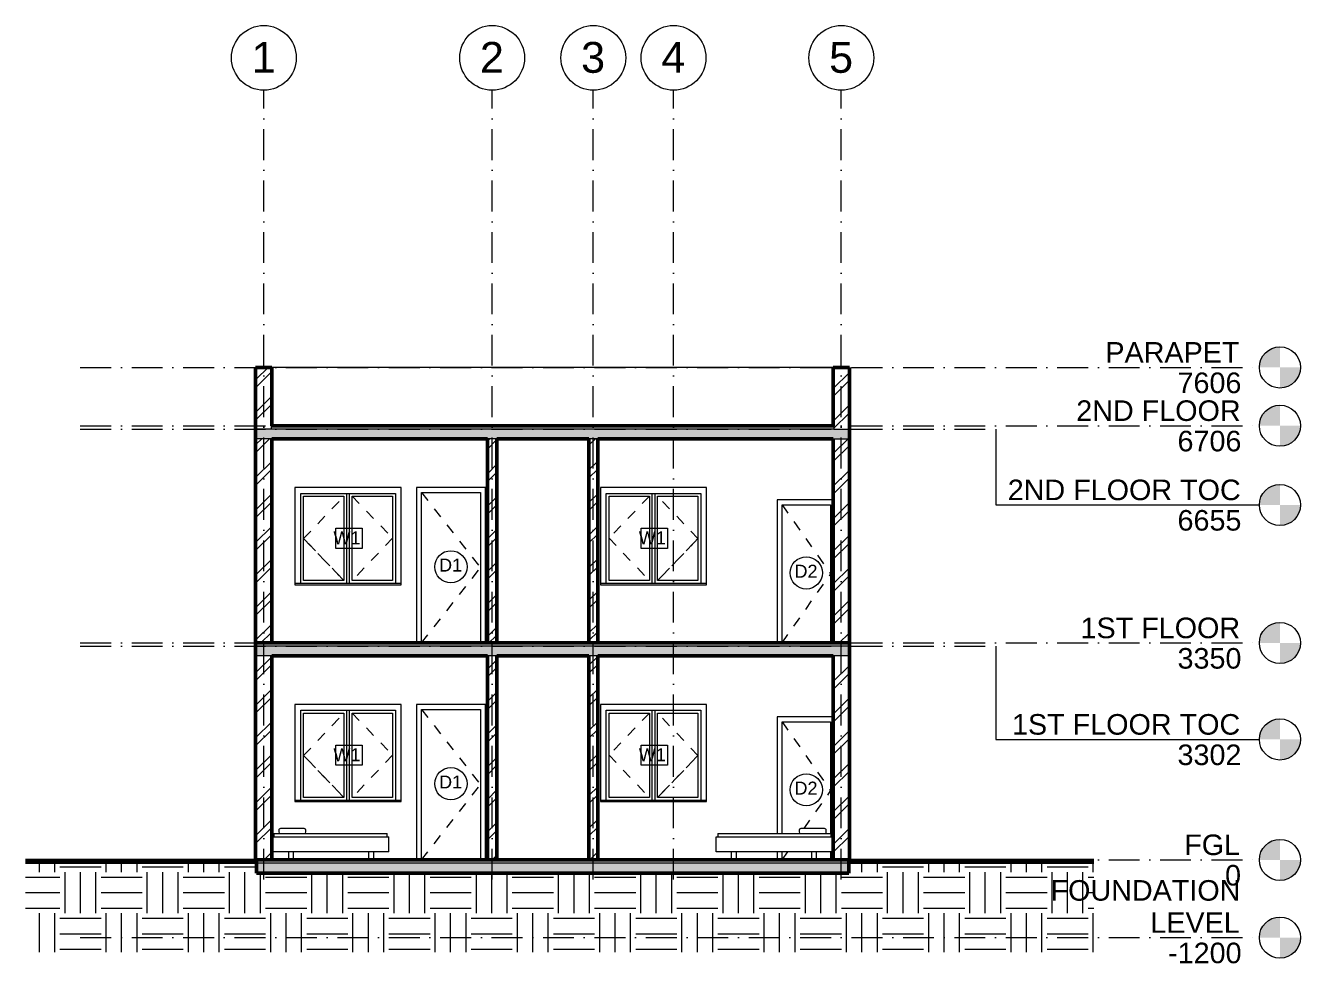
# Model space of a CAD drawing. Header units: millimetres. Extents: x -11864 to 89370, y -1600 to 12887.
# Drawn here: x 11116 to 30801, y -1600 to 12887 of the extents above; entities that cross this region are included whole.
import ezdxf

# ---------------------------------------------------------------- set-up
doc = ezdxf.new("R2010")
doc.units = ezdxf.units.MM
doc.linetypes.add('Dash 1_16_', pattern=[317.5, 158.75, -158.75])
doc.linetypes.add('Dash Dot 3_16_', pattern=[793.75, 476.25, -158.75, 0, -158.75])
for name, color, linetype, lineweight in [('A-CLNG', 13, 'Continuous', 13), ('A-CLNG-PATT-1', 13, 'Continuous', 9), ('A-DOOR', 7, 'Continuous', 13), ('A-DOOR-1', 7, 'Dash 1_16_', 9), ('A-DOOR-FRAM', 31, 'Continuous', 9), ('A-DOOR-IDEN', 7, 'Continuous', 9), ('A-FLOR-1', 8, 'Continuous', 50), ('A-FLOR-LEVL', 7, 'Continuous', 9), ('A-FLOR-LEVL-1', 7, 'Dash Dot 3_16_', 9), ('A-FLOR-MCUT', 8, 'Continuous', 13), ('A-FLOR-PATT-1', 8, 'Continuous', 13), ('A-GLAZ', 6, 'Continuous', 13), ('A-GLAZ-1', 6, 'Dash 1_16_', 9), ('A-GLAZ-2', 6, 'Continuous', 9), ('A-GLAZ-IDEN', 7, 'Continuous', 9), ('A-ROOF-MCUT', 9, 'Continuous', 50), ('A-WALL', 4, 'Continuous', 13), ('A-WALL-1', 4, 'Continuous', 50), ('A-WALL-PATT-1', 8, 'Continuous', 9), ('C-TOPO', 7, 'Continuous', 9), ('C-TOPO-1', 7, 'Continuous', 70), ('I-FURN', 253, 'Continuous', 9), ('S-GRID-1', 7, 'Dash Dot 3_16_', 9), ('S-GRID-IDEN', 7, 'Continuous', 9)]:
    doc.layers.add(name, color=color, linetype=linetype, lineweight=lineweight)
doc.styles.add('Arial_1', font='arial.ttf', dxfattribs={"height": 317.4999999999996})
doc.styles.add('Arial_2', font='arial.ttf', dxfattribs={"height": 476.2499999999995})
doc.styles.add('Arial_3', font='arial.ttf', dxfattribs={"height": 200})
pattern_1 = [(45, (17996.66803001122, 3701.2), (-251.4471713899363, 251.4471713899363), []), (45, (17996.66803001122, 4082.2), (-251.4471713899363, 251.4471713899363), [])]

# ---------------------------------------------------------------- blocks, each defined once
blk = doc.blocks.new('M_Casement Dbl with Trim - 0812 x 1220mm-213429-SECTION B_-B')
at = {"layer": 'A-GLAZ-1'}
for p, q in [((-8416.200000000077, 1611.671800036682), (-7793.200000000078, 2266.5)), ((-8416.200000000077, 1611.671800036682), (-7793.200000000078, 2266.5)), ((-7666.200000000077, 2266.499999999998), (-7043.200000000081, 1618.328199963307)), ((-7666.200000000077, 2266.499999999998), (-7043.200000000081, 1618.328199963307)), ((-7793.200000000078, 963.4999999999965), (-8416.200000000077, 1611.671800036682)), ((-8416.200000000077, 1611.671800036682), (-7793.200000000078, 963.4999999999967)), ((-7043.200000000081, 1618.328199963307), (-7666.200000000076, 963.4999999999977)), ((-7043.200000000081, 1618.328199963307), (-7666.200000000076, 963.4999999999977))]:
    blk.add_line(p, q, dxfattribs=at)
at = {"layer": 'A-GLAZ-2'}
for p, q in [((-6909.750000000086, 2399.950000000008), (-8549.650000000074, 2399.950000000008)), ((-8549.650000000074, 2399.950000000008), (-8549.650000000074, 919.0499999999985)), ((-6909.750000000086, 919.0499999999971), (-6909.750000000086, 2399.950000000008)), ((-8460.650000000076, 919.0499999999985), (-8460.650000000076, 2310.950000000009)), ((-8460.650000000076, 2310.950000000009), (-6998.750000000086, 2310.950000000009)), ((-8416.200000000077, 963.499999999997), (-8416.200000000077, 2266.5)), ((-8416.200000000077, 2266.5), (-7793.200000000078, 2266.5)), ((-7793.200000000078, 2266.5), (-7793.200000000078, 963.499999999997)), ((-7748.750000000078, 919.0499999999963), (-7748.750000000078, 2310.95)), ((-7710.650000000078, 2310.95), (-7710.650000000078, 919.0499999999963)), ((-7666.200000000079, 963.4999999999961), (-7666.200000000079, 2266.499999999999)), ((-7666.200000000079, 2266.499999999999), (-7043.200000000081, 2266.499999999999)), ((-7043.200000000081, 2266.499999999999), (-7043.200000000081, 963.4999999999961)), ((-6998.750000000086, 2310.950000000009), (-6998.750000000086, 919.0499999999971)), ((-6909.750000000086, 919.0499999999985), (-8549.650000000074, 919.0499999999985)), ((-8549.650000000074, 919.0499999999985), (-8549.650000000074, 899.999999999997)), ((-8549.650000000074, 899.999999999997), (-6909.750000000086, 899.999999999997)), ((-7793.200000000078, 963.499999999997), (-8416.200000000077, 963.499999999997)), ((-7043.200000000081, 963.4999999999961), (-7666.200000000079, 963.4999999999961)), ((-6909.750000000086, 899.999999999997), (-6909.750000000086, 919.0499999999985))]:
    blk.add_line(p, q, dxfattribs=at)
blk = doc.blocks.new('M_Casement Dbl with Trim - 0812 x 1220mm-213548-SECTION B_-B')
at = {"layer": 'A-GLAZ-1'}
for p, q in [((-3078.049999999998, 2266.499999999998), (-3701.049999999995, 1618.328199963307)), ((-3078.049999999998, 2266.499999999998), (-3701.049999999995, 1618.328199963307)), ((-2328.049999999999, 1611.671800036682), (-2951.049999999998, 2266.5)), ((-2328.049999999999, 1611.671800036682), (-2951.049999999998, 2266.5)), ((-3701.049999999995, 1618.328199963307), (-3078.049999999999, 963.4999999999977)), ((-3701.049999999995, 1618.328199963307), (-3078.049999999999, 963.4999999999977)), ((-2951.049999999998, 963.4999999999965), (-2328.049999999999, 1611.671800036682)), ((-2328.049999999999, 1611.671800036682), (-2951.049999999998, 963.4999999999967))]:
    blk.add_line(p, q, dxfattribs=at)
at = {"layer": 'A-GLAZ-2'}
for p, q in [((-2194.600000000001, 2399.950000000008), (-3834.49999999999, 2399.950000000008)), ((-3834.49999999999, 2399.950000000008), (-3834.49999999999, 919.0499999999971)), ((-2194.600000000001, 919.0499999999985), (-2194.600000000001, 2399.950000000008)), ((-3745.49999999999, 2310.950000000009), (-2283.599999999999, 2310.950000000009)), ((-3745.49999999999, 919.0499999999971), (-3745.49999999999, 2310.950000000009)), ((-3701.049999999995, 2266.499999999999), (-3078.049999999997, 2266.499999999999)), ((-3701.049999999995, 963.4999999999961), (-3701.049999999995, 2266.499999999999)), ((-3078.049999999997, 2266.499999999999), (-3078.049999999997, 963.4999999999961)), ((-3033.599999999998, 919.0499999999963), (-3033.599999999998, 2310.95)), ((-2995.499999999998, 2310.95), (-2995.499999999998, 919.0499999999963)), ((-2951.049999999997, 2266.5), (-2328.049999999999, 2266.5)), ((-2951.049999999997, 963.499999999997), (-2951.049999999997, 2266.5)), ((-2328.049999999999, 2266.5), (-2328.049999999999, 963.499999999997)), ((-2283.599999999999, 2310.950000000009), (-2283.599999999999, 919.0499999999985)), ((-3834.49999999999, 919.0499999999985), (-3834.49999999999, 899.999999999997)), ((-2194.600000000001, 919.0499999999985), (-3834.49999999999, 919.0499999999985)), ((-3834.49999999999, 899.999999999997), (-2194.600000000001, 899.999999999997)), ((-3078.049999999997, 963.4999999999961), (-3701.049999999995, 963.4999999999961)), ((-2328.049999999999, 963.499999999997), (-2951.049999999997, 963.499999999997)), ((-2194.600000000001, 899.999999999997), (-2194.600000000001, 919.0499999999985))]:
    blk.add_line(p, q, dxfattribs=at)
blk = doc.blocks.new('Single-Flush - D3-214007-SECTION B_-B')
at = {"layer": 'A-DOOR-1'}
for p, q in [((-1029.300000000072, 2133.6), (-279.3000000000706, 1066.8)), ((-690.0142857143427, 482.6000000000203), (-279.3000000000706, 1066.8)), ((-1029.300000000072, -4.505112793319848e-14), (-940.0142857143575, 127))]:
    blk.add_line(p, q, dxfattribs=at)
at = {"layer": 'A-DOOR-FRAM'}
for p, q in [((-241.3000000000715, 2209.8), (-1105.500000000072, 2209.8)), ((-1105.500000000072, 2209.8), (-1105.500000000072, 406.4000000000007)), ((-1029.300000000071, 406.4000000000009), (-1029.300000000071, 2133.599999999999)), ((-1029.300000000071, 2133.599999999999), (-279.3000000000617, 2133.599999999999)), ((-279.3000000000617, 2133.599999999999), (-279.3000000000617, 406.4000000000007)), ((-1105.500000000072, 126.9999999999998), (-1105.500000000072, 0)), ((-1029.300000000071, 0), (-1029.300000000071, 127)), ((-279.3000000000617, 127.0000000000001), (-279.3000000000617, 0))]:
    blk.add_line(p, q, dxfattribs=at)
blk = doc.blocks.new('Single-Flush - 36_ x 84_-213765-SECTION B_-B')
at = {"layer": 'A-DOOR-1'}
for p in [(-6598.525000000023, 2323.4), (-6598.525000000023, -4.505112793319848e-14)]:
    blk.add_line(p, (-5684.125000000021, 1161.7), dxfattribs=at)
at = {"layer": 'A-DOOR-FRAM'}
for p, q in [((-6674.725000000023, 2399.599999999999), (-6674.725000000023, 0)), ((-5607.925000000024, 2399.599999999999), (-6674.725000000023, 2399.599999999999)), ((-5607.925000000024, 0), (-5607.925000000024, 2399.599999999999)), ((-6598.525000000023, 0), (-6598.525000000023, 2323.400000000002)), ((-6598.525000000023, 2323.400000000002), (-5684.125000000024, 2323.400000000002)), ((-5684.125000000024, 2323.400000000002), (-5684.125000000024, 0))]:
    blk.add_line(p, q, dxfattribs=at)
blk = doc.blocks.new('Single-Flush - D3-V8-SECTION B_-B')
at = {"layer": 'A-DOOR-1'}
for p in [(-1029.300000000072, 5483.599999999999), (-1029.300000000072, 3350)]:
    blk.add_line(p, (-279.3000000000706, 4416.799999999999), dxfattribs=at)
at = {"layer": 'A-DOOR-FRAM'}
for p, q in [((-241.3000000000715, 5559.8), (-1105.500000000072, 5559.8)), ((-1105.500000000072, 5559.8), (-1105.500000000072, 3350)), ((-1029.300000000071, 3350), (-1029.300000000071, 5483.599999999999)), ((-1029.300000000071, 5483.599999999999), (-279.3000000000617, 5483.599999999999)), ((-279.3000000000617, 5483.599999999999), (-279.3000000000617, 3350))]:
    blk.add_line(p, q, dxfattribs=at)
blk = doc.blocks.new('M_Bed-Box - 0965 x 1880mm - Twin-227242-SECTION B_-B')
at = {"layer": 'I-FURN'}
for p, q in [((-8877.300000000057, 406.3999999999964), (-8877.300000000057, 355.599999999995)), ((-8877.300000000048, 406.4), (-8851.900000000092, 406.4)), ((-8851.900000000092, 406.4), (-7153.500000000155, 406.4)), ((-8801.099999999982, 457.20000000001), (-8801.099999999982, 431.8000000000101)), ((-8407.399999999985, 482.6000000000208), (-8775.699999999972, 482.6000000000208)), ((-8381.999999999984, 431.8000000000001), (-8381.999999999984, 457.2000000000209)), ((-7153.500000000155, 406.4), (-7128.100000000145, 406.4)), ((-7128.100000000152, 355.599999999995), (-7128.100000000152, 406.3999999999964)), ((-8902.700000000075, 355.6), (-7102.700000000146, 355.6)), ((-8902.700000000075, 127), (-8902.700000000075, 355.6)), ((-7102.700000000146, 127), (-7102.700000000146, 355.6)), ((-7102.700000000146, 127), (-8902.700000000075, 127)), ((-8648.700000000073, 126.9999999999994), (-8648.700000000073, 14.66549615179561)), ((-8648.700000000073, 14.6654961517956), (-8648.700000000073, 2.363695905671648e-11)), ((-8572.500000000075, 14.66549615179561), (-8572.500000000075, 126.9999999999994)), ((-8572.500000000075, 2.363695905671648e-11), (-8572.500000000075, 14.66549615179545)), ((-7407.499999999987, 14.66549615178272), (-7407.499999999987, 127.0000000000002)), ((-7407.499999999987, -1.611610844776124e-12), (-7407.499999999987, 14.66549615178266)), ((-7331.299999999987, 14.66549615178275), (-7331.299999999987, 127.0000000000002)), ((-7331.299999999987, -1.611610844776124e-12), (-7331.299999999987, 14.66549615178266))]:
    blk.add_line(p, q, dxfattribs=at)
for centre, radius, start, end in [((-8775.699999999972, 457.2000000000102), 25.40000000001018, 89.99999999999962, 179.9999999999999), ((-8775.699999999972, 431.8000000000103), 25.40000000001124, 179.9999999999977, 269.9999999999973), ((-8407.399999999985, 457.2000000000207), 25.39999999999997, 359.9999999999994, 89.99999999999571), ((-8407.399999999985, 431.8), 25.39999999999997, 269.9999999999994, 359.9999999999989)]:
    blk.add_arc(centre, radius, start, end, dxfattribs=at)
blk = doc.blocks.new('M_Bed-Box - 0965 x 1880mm - Twin-V9-SECTION B_-B')
at = {"layer": 'I-FURN'}
for p, q in [((-2019.299999999917, 406.3999999999964), (-2019.299999999917, 355.599999999995)), ((-2019.29999999992, 406.4), (-1993.899999999921, 406.4)), ((-1993.899999999921, 406.4), (-295.499999999882, 406.4)), ((-765.3999999999879, 457.2000000000006), (-765.3999999999879, 431.7999999999998)), ((-371.7000000000006, 482.6000000000002), (-739.9999999999877, 482.6000000000002)), ((-346.3000000000006, 431.7999999999998), (-346.3000000000006, 457.1999999999999)), ((-295.4999999998824, 406.4), (-270.1000000000111, 406.4)), ((-270.1000000000067, 355.599999999995), (-270.1000000000067, 406.3999999999964)), ((-2044.699999999918, 355.6), (-244.6999999999884, 355.6)), ((-2044.699999999918, 127), (-2044.699999999918, 355.6)), ((-244.6999999999884, 355.6), (-244.6999999999884, 127)), ((-244.6999999999884, 127), (-2044.699999999918, 127)), ((-1816.100000000082, 127), (-1816.100000000082, 14.66549615178644)), ((-1816.100000000082, 14.66549615178642), (-1816.100000000082, 1.873867727653078e-12)), ((-1739.900000000082, 127), (-1739.900000000082, 14.66549615178644)), ((-1739.900000000082, 14.66549615178642), (-1739.900000000082, 1.873867727653078e-12)), ((-574.8999999999942, 127.0000000000013), (-574.8999999999943, 14.66549615179862)), ((-574.8999999999943, 14.66549615179873), (-574.8999999999942, 2.358619966003062e-11)), ((-498.6999999999942, 14.66549615179861), (-498.6999999999941, 127.0000000000014)), ((-498.6999999999942, 2.358619966003062e-11), (-498.6999999999943, 14.66549615179858))]:
    blk.add_line(p, q, dxfattribs=at)
for centre, radius, start, end in [((-739.999999999988, 457.2000000000003), 25.39999999999998, 90.00000000000026, 180), ((-739.999999999988, 431.7999999999997), 25.40000000000001, 180.0000000000006, 269.9999999999997), ((-371.7000000000008, 457.2), 25.40000000000006, 1.97194390250738e-13, 90.00000000000034), ((-371.7000000000006, 431.7999999999998), 25.4, 269.9999999999998, 3.244165775092787e-13)]:
    blk.add_arc(centre, radius, start, end, dxfattribs=at)
blk = doc.blocks.new('Level - Level Head - Circle-50818-SECTION B_-B')
at = {"layer": 'A-FLOR-LEVL'}
h = blk.add_hatch(color=256, dxfattribs=at)
edge = h.paths.add_edge_path(flags=0)
edge.add_line((6657.299685320503, 9.584903813757306e-13), (6339.799685320502, 9.584903813757306e-13))
edge.add_arc((6657.299685320503, -1.96854922580707e-14), 317.4999999999997, 90.00000000000028, 180.0000000000003, ccw=False)
edge.add_line((6657.299685320503, 317.4999999999998), (6657.299685320503, 9.663381206337363e-13))
h = blk.add_hatch(color=256, dxfattribs=at)
edge = h.paths.add_edge_path(flags=0)
edge.add_line((6657.299685320503, -317.4999999999997), (6657.299685320503, -1.4210854715202e-12))
edge.add_line((6657.299685320503, -1.427608031789872e-12), (6974.799685320503, -1.427608031789873e-12))
edge.add_arc((6657.299685320503, 0), 317.4999999999995, 269.99999999999994, 359.9999999999998, ccw=False)
blk.add_circle((6657.299685320503, 0), 317.5000000000003, dxfattribs=at)
blk = doc.blocks.new('Grid - Grid Head - Circle 2-235549-SECTION B_-B')
at = {"layer": 'S-GRID-IDEN'}
blk.add_circle((-9029.700000000063, 12387.20000000044), 500, dxfattribs=at)
blk = doc.blocks.new('M_Window Tag - M_Window Tag-222506-SECTION B_-B')
at = {"layer": 'A-GLAZ-IDEN'}
for p, q in [((-3202.23834902338, 4811.834428205106), (-3202.23834902338, 5123.681215409556)), ((-3202.23834902338, 5123.681215409556), (-2798.592507576927, 5123.681215409556)), ((-2798.592507576927, 5123.681215409556), (-2798.592507576927, 4811.834428205106)), ((-2798.592507576927, 4811.834428205106), (-3202.23834902338, 4811.834428205106))]:
    blk.add_line(p, q, dxfattribs=at)
blk = doc.blocks.new('M_Door Tag - M_Door Tag-221952-SECTION B_-B')
at = {"layer": 'A-DOOR-IDEN'}
blk.add_circle((-6141.999993045918, 4527.096130425834), 248.3974408901249, dxfattribs=at)

msp = doc.modelspace()

# ---------------------------------------------------------------- hatches: boundary and pattern name
at = {"layer": 'A-CLNG-PATT-1'}
msp.add_hatch(color=256, dxfattribs=at).paths.add_polyline_path([(14921.16203001128, 3150.000000000003), (23826.16203001116, 3150.000000000003), (23826.16203001116, 3300.000000000004), (14682.16203001121, 3300.000000000004), (14682.16203001121, 3150.000000000003), (14908.46203001128, 3150.000000000003)], flags=0)
at = {"layer": 'A-FLOR-PATT-1'}
for points in [[(23597.56203001115, 6502.400000000449), (23826.16203001116, 6502.400000000449), (23826.16203001116, 6654.800000000449), (14682.16203001121, 6654.800000000449), (14682.16203001121, 6502.400000000449), (23584.86203001115, 6502.400000000449)], [(23826.16203001116, -203.2000000000036), (23826.16203001116, -50.80000000000794), (14682.16203001121, -50.80000000000794), (14682.16203001121, -203.2000000000036), (23485.13564448599, -203.2000000000036)]]:
    msp.add_hatch(color=256, dxfattribs=at).paths.add_polyline_path(points, flags=0)
at = {"layer": 'A-WALL-PATT-1'}
h = msp.add_hatch(dxfattribs=at)
h.set_pattern_fill('FP_2', color=256, style=0, pattern_type=2)
h.set_pattern_definition(pattern_1)
h.paths.add_polyline_path([(14679.86203001128, 3349.999999999999), (14908.46203001128, 3349.999999999999), (14908.46203001128, 6502.400000000452), (14682.16203001121, 6502.400000000449), (14682.16203001121, 6654.800000000449), (14908.46203001128, 6654.800000000449), (14908.46203001128, 7605.600000000454), (14679.86203001128, 7605.600000000451), (14679.86203001128, 4565.988954643756)], flags=0)
h = msp.add_hatch(dxfattribs=at)
h.set_pattern_fill('FP_2', color=256, style=0, pattern_type=2)
h.set_pattern_definition(pattern_1)
h.paths.add_polyline_path([(23826.16203001116, 3349.999999999999), (23826.16203001116, 6502.400000000449), (23597.56203001115, 6502.400000000452), (23597.56203001115, 3349.999999999999)], flags=0)
h.paths.add_polyline_path([(23826.16203001116, 6654.800000000449), (23826.16203001116, 7605.60000000045), (23597.56203001115, 7605.600000000454), (23597.56203001115, 6654.800000000449)], flags=0)
h = msp.add_hatch(dxfattribs=at)
h.set_pattern_fill('FP_2', color=256, style=0, pattern_type=2)
h.set_pattern_definition(pattern_1)
h.paths.add_polyline_path([(18263.56203001119, 3349.999999999999), (18377.86203001119, 3349.999999999999), (18377.86203001119, 6502.400000000449), (18263.56203001119, 6502.400000000449), (18263.56203001119, 4565.988954643756)], flags=0)
h = msp.add_hatch(dxfattribs=at)
h.set_pattern_fill('FP_2', color=256, style=0, pattern_type=2)
h.set_pattern_definition(pattern_1)
h.paths.add_polyline_path([(19825.66203001125, 3349.999999999999), (19939.96203001125, 3349.999999999999), (19939.96203001125, 6502.400000000449), (19825.66203001125, 6502.400000000449), (19825.66203001125, 4565.988954643756)], flags=0)
h = msp.add_hatch(dxfattribs=at)
h.set_pattern_fill('FP_2', color=256, style=0, pattern_type=2)
h.set_pattern_definition(pattern_1)
h.paths.add_polyline_path([(14679.86203001128, -6.497202775790357e-12), (14908.46203001128, -6.497202775790357e-12), (14908.46203001128, 3150.000000000003), (14682.16203001119, 3150.000000000003), (14682.16203001121, 3349.999999999999), (14679.86203001128, 3349.999999999999), (14679.86203001128, 73.60200788301115)], flags=0)
h = msp.add_hatch(dxfattribs=at)
h.set_pattern_fill('FP_2', color=256, style=0, pattern_type=2)
h.set_pattern_definition(pattern_1)
h.paths.add_polyline_path([(18377.86203001119, -6.497202775790357e-12), (18377.86203001119, 3150.000000000003), (18263.56203001119, 3150.000000000001), (18263.56203001119, -6.497202775790357e-12)], flags=0)
h = msp.add_hatch(dxfattribs=at)
h.set_pattern_fill('FP_2', color=256, style=0, pattern_type=2)
h.set_pattern_definition(pattern_1)
h.paths.add_polyline_path([(19939.96203001125, -6.497202775790357e-12), (19939.96203001125, 3150.000000000003), (19825.66203001125, 3150.000000000003), (19825.66203001125, -6.497202775790357e-12)], flags=0)
h = msp.add_hatch(dxfattribs=at)
h.set_pattern_fill('FP_2', color=256, style=0, pattern_type=2)
h.set_pattern_definition(pattern_1)
h.paths.add_polyline_path([(23597.56203001115, -6.497202775790357e-12), (23826.16203001115, -6.497202775790357e-12), (23826.16203001116, 3150.000000000003), (23597.56203001115, 3150.000000000003), (23597.56203001115, 1571.064323469925)], flags=0)
at = {"layer": 'C-TOPO'}
h = msp.add_hatch(dxfattribs=at)
h.set_pattern_fill('FP_3', color=256, style=0, pattern_type=2)
h.set_pattern_definition([(0, (17996.66803001122, 3701.2), (635, 635), [635, -635]), (0, (17996.66803001122, 3939.325), (635, 635), [635, -635]), (0, (17996.66803001122, 4177.45), (635, 635), [635, -635]), (90, (18076.04303001122, 4256.825), (-635, 635), [635, -635]), (90, (18314.16803001122, 4256.825), (-635, 635), [635, -635]), (90, (18552.29303001122, 4256.825), (-635, 635), [635, -635])])
h.paths.add_polyline_path([(19362.09363037438, -1423.860307703905), (27608.1776585976, -1423.860307703905), (27608.1776585976, -25.40000000000722), (23826.16203001116, -25.40000000000722), (23826.16203001116, -203.2000000000036), (14682.16203001121, -203.2000000000036), (14682.16203001121, -25.40000000000722), (11116.00960215115, -25.40000000000722), (11116.00960215115, -1423.860307703905), (17300.57262331857, -1423.860307703905)], flags=0)

# ---------------------------------------------------------------- linework, layer by layer
at = {"layer": 'A-CLNG'}
msp.add_line((23826.16203001116, 3300.000000000005), (14682.16203001121, 3300.000000000005), dxfattribs=at)
at = {"layer": 'A-FLOR-1'}
for p, q in [((23584.86203001115, 6705.600000000449), (14921.16203001129, 6705.600000000449)), ((14921.16203001129, 6502.400000000448), (18250.86203001119, 6502.400000000448)), ((18390.56203001119, 6502.400000000448), (19812.96203001124, 6502.400000000448)), ((19952.66203001124, 6502.400000000448), (23584.86203001115, 6502.400000000448)), ((23826.16203001116, 0), (14682.16203001121, 0)), ((14682.16203001121, 0), (14682.16203001121, -203.1999999999998)), ((23826.16203001116, -203.1999999999998), (23826.16203001116, 0)), ((14682.16203001121, -203.1999999999998), (23826.16203001116, -203.1999999999998))]:
    msp.add_line(p, q, dxfattribs=at)
at = {"layer": 'A-FLOR-LEVL'}
for p, q in [((26099.13852797302, 6654.800000000449), (26099.13852797302, 5481.94938704685)), ((26099.13852797302, 5481.94938704685), (30165.96171533173, 5481.94938704685)), ((26099.13852797302, 3302.000000000448), (26099.13852797302, 1860.219851011027)), ((26099.13852797302, 1860.219851011027), (30165.96171533173, 1860.219851011027))]:
    msp.add_line(p, q, dxfattribs=at)
at = {"layer": 'A-FLOR-LEVL-1'}
for p, q in [((11962.41414659751, 7605.600000000449), (30165.96171533173, 7605.600000000449)), ((11962.41414659734, 6705.600000000449), (30165.96171533173, 6705.600000000449)), ((11962.4141465975, 6654.800000000449), (26099.13852797302, 6654.800000000449)), ((11962.41414659756, 3350.000000000464), (30165.96171533173, 3350.00000000034)), ((11962.4141465975, 3302.000000000448), (26099.13852797302, 3302.000000000448)), ((11962.4141465976, 0), (30165.96171533173, 0)), ((11962.41414659782, -1200), (30165.96171533173, -1200))]:
    msp.add_line(p, q, dxfattribs=at)
at = {"layer": 'A-FLOR-MCUT'}
for p, q in [((14908.46203001129, 6705.600000000449), (14908.46203001129, 6654.800000000449)), ((23597.56203001115, 6705.600000000449), (23584.86203001115, 6705.600000000449)), ((23597.56203001115, 6654.800000000449), (14682.16203001121, 6654.800000000449)), ((23584.86203001115, 6502.400000000448), (23826.16203001116, 6502.400000000448)), ((23826.16203001116, -50.79999999999982), (14682.16203001121, -50.79999999999982))]:
    msp.add_line(p, q, dxfattribs=at)
at = {"layer": 'A-ROOF-MCUT'}
for p, q in [((23584.86203001115, 3350), (14921.16203001129, 3350)), ((14921.16203001129, 3150.000000000005), (18250.86203001119, 3150.000000000005)), ((18390.56203001119, 3150.000000000005), (19812.96203001124, 3150.000000000005)), ((19952.66203001124, 3150.000000000005), (23584.86203001115, 3150.000000000005))]:
    msp.add_line(p, q, dxfattribs=at)
at = {"layer": 'A-WALL'}
for p, q in [((14679.86203001129, 7605.600000000449), (14679.86203001129, 0)), ((14908.46203001129, 7605.60000000045), (14908.46203001129, 6705.600000000449)), ((23584.86203001114, 7605.60000000045), (14921.16203001128, 7605.600000000449)), ((23597.56203001115, 7605.60000000045), (23597.56203001115, 6654.800000000449)), ((23826.16203001115, 7605.600000000448), (23826.16203001115, 0)), ((14908.46203001129, 6705.600000000449), (14921.16203001129, 6705.600000000449)), ((14682.16203001121, 6502.400000000448), (14682.16203001121, 6654.800000000449)), ((14921.16203001129, 6502.400000000448), (14682.16203001121, 6502.400000000448)), ((14908.46203001129, 6502.400000000449), (14908.46203001129, 3350)), ((18390.56203001119, 6502.400000000448), (18250.86203001119, 6502.400000000448)), ((18263.56203001119, 6502.400000000448), (18263.56203001119, 3350)), ((18377.86203001119, 6502.400000000448), (18377.86203001119, 3350)), ((19952.66203001124, 6502.400000000448), (19812.96203001124, 6502.400000000448)), ((19825.66203001124, 6502.400000000448), (19825.66203001124, 3350)), ((19939.96203001124, 6502.400000000448), (19939.96203001124, 3350)), ((23597.56203001115, 6654.800000000449), (23826.16203001116, 6654.800000000449)), ((23597.56203001115, 6502.400000000449), (23597.56203001115, 3350)), ((14682.16203001119, 3150.000000000005), (14682.16203001121, 3350)), ((14921.16203001129, 3150.000000000005), (14682.16203001119, 3150.000000000005)), ((14908.46203001129, 3150.000000000005), (14908.46203001129, 0)), ((18390.56203001119, 3150.000000000005), (18250.86203001119, 3150.000000000005)), ((18263.56203001119, 3150.000000000005), (18263.56203001119, 0)), ((18377.86203001119, 3150.000000000005), (18377.86203001119, 0)), ((19952.66203001124, 3150.000000000005), (19812.96203001124, 3150.000000000005)), ((19825.66203001124, 3150.000000000005), (19825.66203001124, 0)), ((19939.96203001124, 3150.000000000005), (19939.96203001124, 0)), ((23826.16203001116, 3150.000000000005), (23584.86203001115, 3150.000000000005)), ((23597.56203001115, 3150.000000000005), (23597.56203001115, 0))]:
    msp.add_line(p, q, dxfattribs=at)
at = {"layer": 'A-WALL-1'}
for p, q in [((14921.16203001129, 7605.60000000045), (14667.16203001129, 7605.600000000449)), ((14667.16203001129, 7605.600000000449), (14667.16203001129, 0)), ((14921.16203001129, 6705.600000000449), (14921.16203001129, 7605.60000000045)), ((23838.86203001115, 7605.600000000448), (23584.86203001115, 7605.60000000045)), ((23584.86203001115, 7605.60000000045), (23584.86203001115, 6705.600000000449)), ((23838.86203001115, 0), (23838.86203001115, 7605.600000000448)), ((14921.16203001129, 3350), (14921.16203001129, 6502.400000000448)), ((18250.86203001119, 6502.400000000448), (18250.86203001119, 3350)), ((18390.56203001119, 3350), (18390.56203001119, 6502.400000000448)), ((19812.96203001124, 6502.400000000448), (19812.96203001124, 3350)), ((19952.66203001124, 3350), (19952.66203001124, 6502.400000000448)), ((23584.86203001115, 6502.400000000449), (23584.86203001115, 3350)), ((14667.16203001129, 3350), (14921.16203001129, 3350)), ((23584.86203001115, 3350), (23838.86203001115, 3350)), ((14921.16203001129, 0), (14921.16203001129, 3150.000000000005)), ((18250.86203001119, 3150.000000000005), (18250.86203001119, 0)), ((18390.56203001119, 0), (18390.56203001119, 3150.000000000005)), ((19812.96203001124, 3150.000000000005), (19812.96203001124, 0)), ((19952.66203001124, 0), (19952.66203001124, 3150.000000000005)), ((23584.86203001115, 3150.000000000005), (23584.86203001115, 0)), ((14667.16203001129, 0), (14682.16203001121, 0)), ((23826.16203001116, 0), (23838.86203001115, 0))]:
    msp.add_line(p, q, dxfattribs=at)
at = {"layer": 'C-TOPO'}
for p, q in [((14682.16203001121, -25.40000075698332), (11116.00960215115, -25.40000075698332)), ((27608.1776585976, -25.40000075698332), (23826.16203001116, -25.40000075698332))]:
    msp.add_line(p, q, dxfattribs=at)
at = {"layer": 'C-TOPO-1'}
for p, q in [((14682.16203001122, -25.40000000000018), (11116.00960215116, -25.40000000000018)), ((27608.17765859759, -25.40000000000018), (23826.16203001116, -25.40000000000018))]:
    msp.add_line(p, q, dxfattribs=at)
at = {"layer": 'S-GRID-1'}
for p, q in [((14796.46203001115, -304.8), (14796.46203001115, 11887.20000000045)), ((18320.71203001119, -304.8), (18320.71203001119, 11887.20000000045)), ((19882.81203001124, -304.8), (19882.81203001124, 11887.20000000045)), ((21121.06203001122, -304.8), (21121.06203001122, 11887.20000000045)), ((23711.86203001115, -304.8), (23711.86203001115, 11887.20000000045))]:
    msp.add_line(p, q, dxfattribs=at)

# ---------------------------------------------------------------- block references
at = {"layer": 'A-DOOR'}
for name, p in [('Single-Flush - 36_ x 84_-213765-SECTION B_-B', (23826.16203001122, 3350)), ('Single-Flush - D3-V8-SECTION B_-B', (23826.16203001122, 0)), ('Single-Flush - 36_ x 84_-213765-SECTION B_-B', (23826.16203001122, 0)), ('Single-Flush - D3-214007-SECTION B_-B', (23826.16203001122, 0))]:
    msp.add_blockref(name, p, dxfattribs=at)
at = {"layer": 'A-DOOR-IDEN'}
for p in [(23826.16203001122, 0), (29313.18703001117, -94.90000000000171), (23826.16203001122, -3350), (29313.18703001117, -3444.9)]:
    msp.add_blockref('M_Door Tag - M_Door Tag-221952-SECTION B_-B', p, dxfattribs=at)
at = {"layer": 'A-FLOR-LEVL'}
for p in [(23826.16203001122, 7605.600000000443), (23826.16203001122, 6705.600000000444), (23826.16203001122, 5481.949387046846), (23826.16203001122, 3350.000000000338), (23826.16203001122, 1860.219851011025), (23826.16203001122, 0), (23826.16203001122, -1199.999999999999)]:
    msp.add_blockref('Level - Level Head - Circle-50818-SECTION B_-B', p, dxfattribs=at)
at = {"layer": 'A-GLAZ'}
for name, p in [('M_Casement Dbl with Trim - 0812 x 1220mm-213429-SECTION B_-B', (23826.16203001122, 3350)), ('M_Casement Dbl with Trim - 0812 x 1220mm-213548-SECTION B_-B', (23826.16203001122, 3350)), ('M_Casement Dbl with Trim - 0812 x 1220mm-213429-SECTION B_-B', (23826.16203001122, 0)), ('M_Casement Dbl with Trim - 0812 x 1220mm-213548-SECTION B_-B', (23826.16203001122, 0))]:
    msp.add_blockref(name, p, dxfattribs=at)
at = {"layer": 'A-GLAZ-IDEN'}
for p in [(19111.01203001114, 0), (23826.16203001122, 0), (19111.01203001114, -3349.999999999999), (23826.16203001122, -3349.999999999999)]:
    msp.add_blockref('M_Window Tag - M_Window Tag-222506-SECTION B_-B', p, dxfattribs=at)
at = {"layer": 'I-FURN'}
for name in ['M_Bed-Box - 0965 x 1880mm - Twin-227242-SECTION B_-B', 'M_Bed-Box - 0965 x 1880mm - Twin-V9-SECTION B_-B']:
    msp.add_blockref(name, (23826.16203001122, 0), dxfattribs=at)
at = {"layer": 'S-GRID-IDEN'}
for p in [(23826.16203001122, 0), (27350.41203001126, 0), (28912.51203001131, 0), (30150.76203001128, 0), (32741.56203001121, 0)]:
    msp.add_blockref('Grid - Grid Head - Circle 2-235549-SECTION B_-B', p, dxfattribs=at)

# ---------------------------------------------------------------- texts
at = {"layer": 'A-DOOR-IDEN', "char_height": 199.9999999999998, "width": 440.9281249999996, "attachment_point": 1, "style": 'Arial_3'}
for s, insert in [('D1', (17500.45954666892, 4653.402150940437)), ('D2', (22987.48454666887, 4558.502150940438)), ('D1', (17500.45954666892, 1303.402150940439)), ('D2', (22987.48454666887, 1208.502150940439))]:
    msp.add_mtext(s, dxfattribs=dict(at, insert=insert))
at = {"layer": 'A-FLOR-LEVL', "char_height": 317.4999999999996, "attachment_point": 1, "style": 'Arial_1'}
for s, insert, width in [('PARAPET', (27788.65445294124, 7997.214480585642), 2517.298749999997), ('7606', (28902.21113917657, 7527.252193574581), 1186.497499999999), ('2ND FLOOR', (27338.65445294124, 7097.214480585643), 3062.446249999997), ('6706', (28902.21113917657, 6627.252193574582), 1186.497499999999), ('2ND FLOOR TOC', (26280.65445294125, 5873.563867632045), 4345.146249999995), ('6655', (28902.21113917657, 5403.601580620983), 1186.497499999999), ('1ST FLOOR', (27404.65445294125, 3741.614480585537), 2982.277499999997), ('3350', (28902.21113917657, 3271.652193574476), 1186.497499999999), ('1ST FLOOR TOC', (26346.65445294125, 2251.834331596225), 4264.977499999995), ('3302', (28902.21113917657, 1781.872044585163), 1186.497499999999), ('FGL', (29005.65445294124, 391.6144805851989), 1042.193749999999), ('0', (29636.21113917657, -78.3478064258622), 296.6243749999996), ('FOUNDATION', (26941.65445294125, -312.3855194148007), 3543.458749999996), ('LEVEL', (28482.85236960791, -808.4792694148002), 1675.526874999998), ('-1200', (28757.21113917657, -1278.347806425861), 1362.868749999998)]:
    msp.add_mtext(s, dxfattribs=dict(at, insert=insert, width=width))
at = {"layer": 'A-GLAZ-IDEN', "char_height": 199.9999999999998, "width": 529.1137499999994, "attachment_point": 1, "style": 'Arial_3'}
for insert in [(15869.60532394138, 5074.48904399092), (20584.75532394147, 5074.48904399092), (15869.60532394138, 1724.489043990922), (20584.75532394147, 1724.489043990922)]:
    msp.add_mtext('W1', dxfattribs=dict(at, insert=insert))
at = {"layer": 'S-GRID-IDEN', "char_height": 476.2499999999995, "width": 448.9449999999995, "attachment_point": 1, "style": 'Arial_2'}
for s, insert in [('1', (14607.8399604942, 12632.94339875953)), ('2', (18132.08996049424, 12632.94339875953)), ('3', (19694.18996049429, 12632.94339875953)), ('4', (20932.43996049426, 12632.94339875953)), ('5', (23523.23996049419, 12632.94339875953))]:
    msp.add_mtext(s, dxfattribs=dict(at, insert=insert))

doc.saveas('drawing.dxf')
